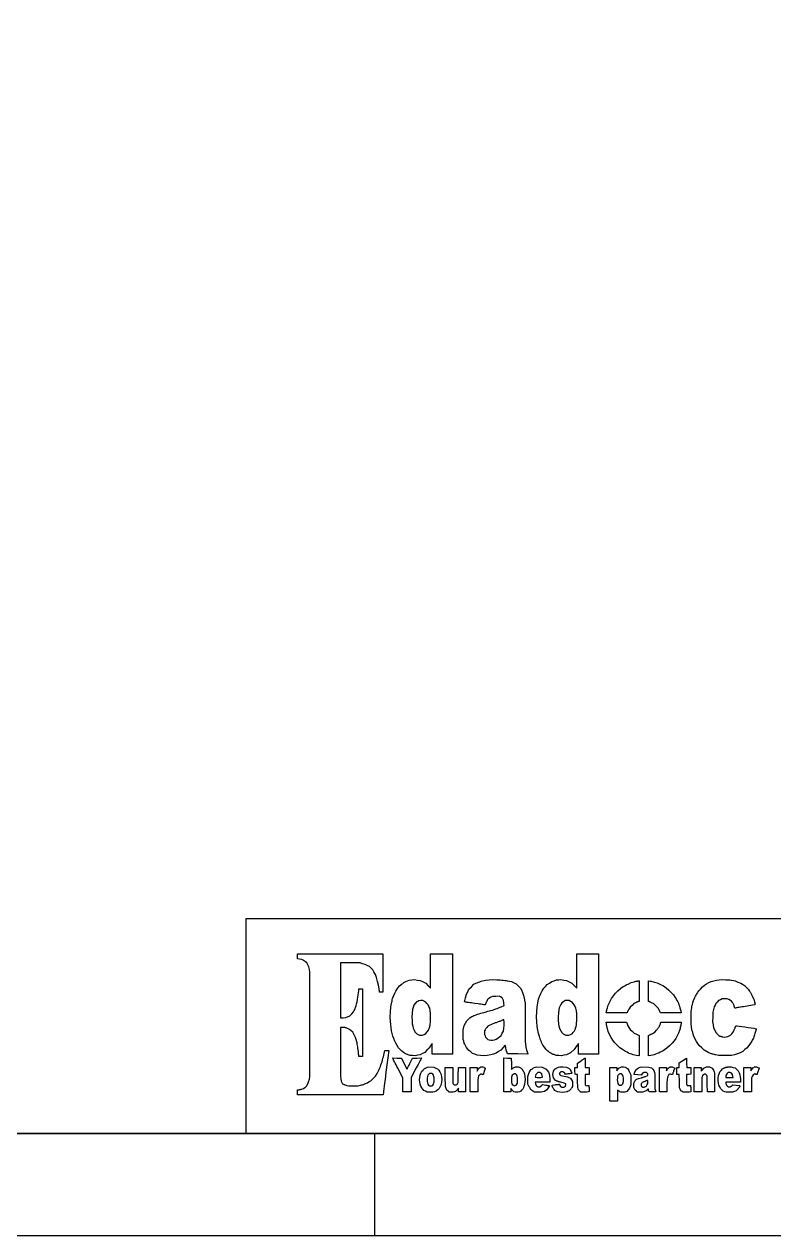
# Model space of a CAD drawing. Extents: x -61 to 349, y -42 to 245.
# Drawn here: x 276.7 to 313.4, y -42.2 to 17.1 of the extents above; entities that cross this region are included whole.
import ezdxf

# ---------------------------------------------------------------- set-up
doc = ezdxf.new("R2010")
doc.units = 0
doc.layers.add('BOARD_GEOMETRY_DIMENSION', color=2, linetype='CONTINUOUS')
doc.layers.add('BOARD_GEOMETRY_SILKSCREEN_B', color=1, linetype='CONTINUOUS')

msp = doc.modelspace()

# ---------------------------------------------------------------- linework, layer by layer
at = {"layer": 'BOARD_GEOMETRY_DIMENSION'}
for points in [[(-61.1124, -42.1894), (-61.1124, 244.810534), (348.887542, 244.810534), (348.887542, -42.1894)], [(290.105846, -28.405582), (294.277796, -28.405582), (294.274748, -29.342842), (294.269414, -30.282388), (294.110156, -30.282388), (294.088058, -30.106366), (294.066722, -29.929582), (294.02024, -29.750512), (294.002714, -29.684218), (293.985188, -29.621734), (293.967662, -29.564584), (293.949374, -29.511244), (293.930324, -29.46019), (293.90975, -29.412946), (293.888414, -29.367988), (293.84117, -29.281882), (293.786306, -29.191204), (293.702486, -29.108146), (293.618666, -29.022802), (293.514272, -28.970986), (293.411402, -28.920694), (293.284148, -28.885642), (293.158418, -28.851352), (292.679882, -28.843732), (292.199822, -28.836874), (292.199822, -31.535116), (292.333172, -31.527496), (292.46576, -31.520638), (292.665404, -31.430722), (292.752272, -31.33852), (292.840664, -31.24708), (292.88105, -31.166308), (292.913816, -31.096966), (292.942772, -31.021528), (292.969442, -30.93847), (292.993826, -30.846268), (293.016686, -30.74416), (293.03726, -30.630622), (293.057072, -30.503368), (293.093648, -30.204664), (293.103554, -30.113224), (293.286434, -30.113224), (293.286434, -33.430972), (293.10203, -33.430972), (293.10203, -33.410398), (293.101268, -33.40354), (293.100506, -33.390586), (293.09822, -33.372298), (293.095934, -33.348676), (293.092886, -33.320482), (293.089838, -33.28924), (293.086028, -33.255712), (293.077646, -33.181798), (293.068502, -33.100264), (293.058596, -33.024064), (293.047928, -32.951674), (293.036498, -32.883094), (293.024306, -32.819086), (293.012114, -32.758126), (292.99916, -32.700976), (292.971728, -32.596582), (292.937438, -32.48914), (292.87343, -32.36341), (292.80866, -32.239204), (292.729412, -32.168338), (292.65245, -32.097472), (292.58006, -32.063944), (292.548056, -32.050228), (292.516814, -32.038036), (292.48481, -32.027368), (292.452044, -32.018986), (292.42004, -32.011366), (292.387274, -32.006032), (292.353746, -32.00146), (292.285166, -31.99765), (292.199822, -31.99765), (292.199822, -33.192466), (292.201346, -34.389568), (292.222682, -34.51225), (292.24478, -34.635694), (292.272212, -34.694368), (292.301168, -34.753804), (292.35908, -34.78276), (292.371272, -34.788094), (292.38575, -34.79419), (292.401752, -34.800286), (292.419278, -34.806382), (292.476428, -34.82467), (292.513766, -34.833814), (292.61054, -34.853626), (292.836092, -34.853626), (293.061644, -34.852102), (293.175944, -34.827718), (293.22776, -34.814764), (293.278814, -34.801048), (293.329106, -34.785046), (293.378636, -34.768282), (293.426642, -34.750756), (293.473124, -34.731706), (293.51732, -34.711894), (293.596568, -34.669984), (293.686484, -34.61512), (293.800784, -34.50082), (293.915084, -34.388044), (293.991284, -34.259266), (294.068246, -34.132012), (294.133016, -33.972754), (294.158924, -33.905698), (294.184832, -33.833308), (294.21074, -33.756346), (294.235886, -33.676336), (294.26027, -33.594802), (294.282368, -33.513268), (294.302942, -33.433258), (294.335708, -33.28162), (294.366188, -33.12541), (294.56126, -33.12541), (294.429434, -34.183066), (294.40505, -34.373566), (294.38219, -34.55416), (294.361616, -34.721038), (294.342566, -34.871914), (294.326564, -35.002978), (294.312848, -35.111944), (294.302942, -35.195002), (294.293798, -35.27044), (294.293798, -35.299396), (290.105846, -35.299396), (290.105846, -35.059366), (290.166806, -35.050222), (290.178998, -35.047936), (290.192714, -35.044888), (290.207954, -35.041078), (290.241482, -35.033458), (290.259008, -35.028886), (290.276534, -35.025076), (290.308538, -35.015932), (290.38931, -34.995358), (290.455604, -34.94659), (290.491418, -34.918396), (290.524946, -34.886392), (290.554664, -34.850578), (290.581334, -34.810192), (290.605718, -34.765996), (290.627816, -34.716466), (290.647628, -34.661602), (290.68268, -34.532824), (290.710112, -34.40557), (290.710112, -29.299408), (290.681156, -29.17063), (290.653724, -29.041852), (290.603432, -28.94203), (290.555426, -28.842208), (290.49599, -28.791916), (290.483798, -28.783534), (290.470844, -28.773628), (290.457128, -28.764484), (290.44265, -28.754578), (290.42741, -28.744672), (290.41217, -28.735528), (290.397692, -28.727146), (290.371784, -28.71343), (290.30549, -28.68295), (290.205668, -28.663138), (290.105846, -28.642564), (290.105846, -28.524454)], [(296.613326, -28.405582), (297.676316, -28.405582), (297.676316, -33.302194), (296.694098, -33.302194), (296.69105, -33.04159), (296.685716, -32.781748), (296.610278, -32.894524), (296.53484, -33.008824), (296.434256, -33.115504), (296.335958, -33.221422), (296.220134, -33.27781), (296.105834, -33.334198), (295.985438, -33.360106), (295.86428, -33.386014), (295.729406, -33.376108), (295.59377, -33.366964), (295.485566, -33.328102), (295.378124, -33.290764), (295.287446, -33.231328), (295.19753, -33.170368), (295.115234, -33.081976), (295.034462, -32.992822), (294.970454, -32.883856), (294.91178, -32.777938), (294.859202, -32.666686), (294.811958, -32.550862), (294.77081, -32.428942), (294.735758, -32.300926), (294.705278, -32.166052), (294.680894, -32.02432), (294.648128, -31.717234), (294.632126, -31.493206), (294.648128, -31.245556), (294.66413, -30.997144), (294.696896, -30.831028), (294.709088, -30.769306), (294.723566, -30.70987), (294.738044, -30.651958), (294.754808, -30.59557), (294.771572, -30.541468), (294.790622, -30.487366), (294.811196, -30.434788), (294.856154, -30.331918), (294.907208, -30.227524), (294.99941, -30.101794), (295.093136, -29.976064), (295.15562, -29.9212), (295.167812, -29.910532), (295.18229, -29.899102), (295.199054, -29.88691), (295.215818, -29.873956), (295.252394, -29.846524), (295.270682, -29.83357), (295.305734, -29.809948), (295.394126, -29.75356), (295.567862, -29.6926), (295.693592, -29.676598), (295.819322, -29.659072), (295.962578, -29.684218), (296.105834, -29.708602), (296.239946, -29.774896), (296.373296, -29.842714), (296.494454, -29.961586), (296.613326, -30.080458), (296.613326, -29.24302)], [(303.765458, -28.405582), (304.828448, -28.405582), (304.828448, -33.302194), (303.845468, -33.302194), (303.84242, -33.044638), (303.837848, -32.785558), (303.734978, -32.931862), (303.631346, -33.078166), (303.451514, -33.242758), (303.353216, -33.28924), (303.254918, -33.334198), (303.135284, -33.360106), (303.016412, -33.386014), (302.8823, -33.376108), (302.74895, -33.366964), (302.649128, -33.332674), (302.608742, -33.318196), (302.56988, -33.302956), (302.533304, -33.286192), (302.498252, -33.267904), (302.464724, -33.248092), (302.431196, -33.225994), (302.39843, -33.20161), (302.331374, -33.145984), (302.24984, -33.07207), (302.176688, -32.972248), (302.105822, -32.870902), (302.041814, -32.733742), (302.029622, -32.707072), (302.016668, -32.677354), (302.002952, -32.64535), (301.97552, -32.578294), (301.963328, -32.544004), (301.951136, -32.511238), (301.930562, -32.451802), (301.882556, -32.305498), (301.848266, -32.132524), (301.816262, -31.960312), (301.798736, -31.721806), (301.782734, -31.481776), (301.80026, -31.237174), (301.816262, -30.991048), (301.855124, -30.805882), (301.893224, -30.620716), (301.943516, -30.482032), (301.995332, -30.343348), (302.073818, -30.216094), (302.151542, -30.08884), (302.235362, -29.996638), (302.316896, -29.905198), (302.4251, -29.832808), (302.534828, -29.760418), (302.6537, -29.721556), (302.774858, -29.68117), (302.879252, -29.671264), (302.984408, -29.660596), (303.120806, -29.684218), (303.257966, -29.708602), (303.391316, -29.774896), (303.525428, -29.842714), (303.645824, -29.96311), (303.765458, -30.084268), (303.765458, -29.244544)], [(299.61713, -29.665168), (299.842682, -29.671264), (299.931074, -29.675074), (300.014132, -29.679646), (300.092618, -29.685742), (300.166532, -29.691838), (300.235112, -29.699458), (300.299882, -29.70784), (300.358556, -29.716984), (300.46295, -29.737558), (300.568106, -29.763466), (300.793658, -29.876242), (301.01921, -30.104842), (301.070264, -30.209236), (301.090076, -30.251908), (301.108364, -30.296866), (301.12589, -30.34411), (301.141892, -30.39364), (301.157894, -30.445456), (301.172372, -30.499558), (301.186088, -30.555946), (301.210472, -30.674818), (301.23638, -30.80893), (301.23638, -32.681926), (301.252382, -32.827468), (301.268384, -32.972248), (301.30877, -33.108646), (301.317152, -33.133792), (301.324772, -33.158938), (301.33163, -33.181798), (301.338488, -33.203896), (301.344584, -33.223708), (301.349918, -33.241234), (301.35449, -33.256474), (301.360586, -33.274762), (301.368206, -33.302194), (300.872144, -33.299146), (300.374558, -33.294574), (300.339506, -33.202372), (300.302168, -33.110932), (300.283118, -32.991298), (300.26483, -32.872426), (300.152054, -32.991298), (300.039278, -33.110932), (299.924978, -33.18637), (299.810678, -33.263332), (299.6819, -33.305242), (299.553122, -33.348676), (299.379386, -33.368488), (299.206412, -33.389062), (299.047154, -33.370012), (298.88942, -33.352486), (298.778168, -33.310576), (298.666916, -33.27019), (298.577, -33.200848), (298.484798, -33.13303), (298.425362, -33.06064), (298.365926, -32.989774), (298.312586, -32.883856), (298.30268, -32.863282), (298.292012, -32.840422), (298.282106, -32.8168), (298.26077, -32.768032), (298.251626, -32.743648), (298.242482, -32.720788), (298.228766, -32.680402), (298.19981, -32.585152), (298.201334, -32.35198), (298.201334, -32.118046), (298.259246, -31.909258), (298.31792, -31.798006), (298.375832, -31.686754), (298.452794, -31.60903), (298.530518, -31.532068), (298.631864, -31.47568), (298.680632, -31.449772), (298.730162, -31.425388), (298.78274, -31.401766), (298.841414, -31.379668), (298.906946, -31.356808), (298.982384, -31.333186), (299.069252, -31.307278), (299.287184, -31.248604), (299.418248, -31.213552), (299.532548, -31.181548), (299.633132, -31.152592), (299.721524, -31.125922), (299.800772, -31.100014), (299.8724, -31.074868), (299.938694, -31.049722), (300.063662, -30.99562), (300.208442, -30.927802), (300.199298, -30.82798), (300.194726, -30.792928), (300.190154, -30.760162), (300.184058, -30.729682), (300.1772, -30.700726), (300.16958, -30.674056), (300.161198, -30.64891), (300.151292, -30.62605), (300.129956, -30.584902), (300.105572, -30.54985), (300.034706, -30.514036), (299.962316, -30.480508), (299.797724, -30.486604), (299.633894, -30.493462), (299.553122, -30.528514), (299.522642, -30.543754), (299.507402, -30.552136), (299.492162, -30.56128), (299.477684, -30.569662), (299.46473, -30.578044), (299.452538, -30.586426), (299.43425, -30.600904), (299.395388, -30.636718), (299.342048, -30.749494), (299.332142, -30.769306), (299.322998, -30.789118), (299.314616, -30.808168), (299.306996, -30.825694), (299.300138, -30.841696), (299.294804, -30.856174), (299.290994, -30.867604), (299.287184, -30.882844), (299.287184, -30.90418), (299.259752, -30.895798), (299.246798, -30.893512), (299.22089, -30.889702), (299.181266, -30.883606), (299.131736, -30.876748), (299.0723, -30.868366), (299.004482, -30.859222), (298.929806, -30.849316), (298.766738, -30.82798), (298.68368, -30.817312), (298.605194, -30.805882), (298.53128, -30.795976), (298.464986, -30.78607), (298.407074, -30.777688), (298.359068, -30.770068), (298.322492, -30.763972), (298.286678, -30.757114), (298.2722, -30.74797), (298.319444, -30.562042), (298.364402, -30.376876), (298.425362, -30.258004), (298.487084, -30.136846), (298.609004, -30.01645), (298.731686, -29.893768), (298.82846, -29.844238), (298.886372, -29.816044), (298.947332, -29.790136), (299.012102, -29.766514), (299.079158, -29.74594), (299.150786, -29.727652), (299.225462, -29.71165), (299.303948, -29.697934), (299.47235, -29.678122)], [(306.596288, -29.76118), (306.651152, -29.747464), (306.676298, -29.74213), (306.700682, -29.736796), (306.722018, -29.732986), (306.740306, -29.729938), (306.766214, -29.726128), (306.809648, -29.726128), (306.809648, -30.726634), (306.782216, -30.735016), (306.775358, -30.737302), (306.765452, -30.741112), (306.754022, -30.745684), (306.740306, -30.75178), (306.724304, -30.758638), (306.70754, -30.766258), (306.690014, -30.773878), (306.653438, -30.791404), (306.553616, -30.83941), (306.461414, -30.92323), (306.369974, -31.00705), (306.318158, -31.087822), (306.308252, -31.1023), (306.299108, -31.119064), (306.289202, -31.135828), (306.280058, -31.153354), (306.270914, -31.170118), (306.262532, -31.186882), (306.255674, -31.202122), (306.244244, -31.227268), (306.22367, -31.28899), (305.200304, -31.28899), (305.21021, -31.23565), (305.212496, -31.22422), (305.215544, -31.209742), (305.220116, -31.191454), (305.22545, -31.17088), (305.231546, -31.14802), (305.237642, -31.123636), (305.2445, -31.09849), (305.258216, -31.047436), (305.297078, -30.910276), (305.376326, -30.74797), (305.454812, -30.583378), (305.55311, -30.4546), (305.649884, -30.325822), (305.772566, -30.211522), (305.892962, -30.098746), (306.004214, -30.02407), (306.026312, -30.010354), (306.05222, -29.994352), (306.081176, -29.977588), (306.110894, -29.960824), (306.174902, -29.925772), (306.206144, -29.909008), (306.26558, -29.87929), (306.414932, -29.808424), (306.568094, -29.768038)], [(307.260752, -29.721556), (307.341524, -29.732986), (307.358288, -29.735272), (307.3781, -29.739082), (307.40096, -29.743654), (307.426106, -29.74975), (307.452776, -29.755846), (307.50764, -29.769562), (307.560218, -29.78404), (307.698902, -29.824426), (307.848254, -29.896816), (307.998368, -29.971492), (308.134004, -30.072838), (308.268878, -30.174184), (308.378606, -30.291532), (308.488334, -30.407356), (308.576726, -30.541468), (308.619398, -30.610048), (308.65826, -30.67939), (308.694836, -30.748732), (308.727602, -30.819598), (308.758082, -30.890464), (308.784752, -30.962854), (308.808374, -31.036006), (308.845712, -31.183834), (308.868572, -31.28899), (308.35727, -31.28899), (307.848254, -31.287466), (307.752242, -31.071058), (307.52669, -30.842458), (307.421534, -30.794452), (307.383434, -30.776164), (307.365146, -30.767782), (307.34762, -30.7594), (307.331618, -30.752542), (307.31714, -30.746446), (307.30571, -30.741112), (307.289708, -30.735016), (307.260752, -30.726634), (307.260752, -30.223714)], [(310.86044, -29.665168), (311.053988, -29.67355), (311.247536, -29.68117), (311.505092, -29.729938), (311.642252, -29.780992), (311.77865, -29.831284), (311.870852, -29.892244), (311.962292, -29.953204), (312.14441, -30.135322), (312.20918, -30.230572), (312.221372, -30.250384), (312.23585, -30.273244), (312.25109, -30.299152), (312.267092, -30.327346), (312.283856, -30.357064), (312.31586, -30.4165), (312.344054, -30.47365), (312.413396, -30.620716), (312.44921, -30.74416), (312.485786, -30.86989), (312.471308, -30.884368), (312.455306, -30.898846), (311.996582, -30.975046), (311.913524, -30.988762), (311.835038, -31.001716), (311.761886, -31.013146), (311.695592, -31.024576), (311.63768, -31.03372), (311.589674, -31.042102), (311.552336, -31.048198), (311.516522, -31.053532), (311.493662, -31.055056), (311.464706, -30.963616), (311.453276, -30.929326), (311.441846, -30.897322), (311.42813, -30.866842), (311.414414, -30.83941), (311.399174, -30.81274), (311.38241, -30.788356), (311.364884, -30.764734), (311.324498, -30.722062), (311.27954, -30.678628), (311.200292, -30.642814), (311.120282, -30.607762), (310.870346, -30.607762), (310.781954, -30.651196), (310.695086, -30.693106), (310.630316, -30.763972), (310.564022, -30.834838), (310.522874, -30.918658), (310.480964, -31.002478), (310.448198, -31.124398), (310.416194, -31.248604), (310.406288, -31.481776), (310.398668, -31.71571), (310.424576, -31.868872), (310.452008, -32.022034), (310.50611, -32.137858), (310.560974, -32.253682), (310.699658, -32.392366), (310.759094, -32.421322), (310.771286, -32.425894), (310.785002, -32.431228), (310.800242, -32.437324), (310.816244, -32.442658), (310.833008, -32.447992), (310.850534, -32.453326), (310.867298, -32.457898), (310.899302, -32.464756), (310.981598, -32.479234), (311.06237, -32.464756), (311.14238, -32.450278), (311.20715, -32.415988), (311.273444, -32.38246), (311.335928, -32.319976), (311.398412, -32.25673), (311.453276, -32.139382), (311.463944, -32.117284), (311.47385, -32.095186), (311.492138, -32.05099), (311.50052, -32.030416), (311.507378, -32.011366), (311.513474, -31.994602), (311.521094, -31.968694), (311.532524, -31.916878), (311.558432, -31.916878), (311.604152, -31.922212), (311.700164, -31.935928), (311.83199, -31.954978), (311.983628, -31.977076), (312.141362, -32.00146), (312.290714, -32.02432), (312.415682, -32.044132), (312.536078, -32.065468), (312.53684, -32.07766), (312.531506, -32.105092), (312.522362, -32.144716), (312.508646, -32.194246), (312.492644, -32.24911), (312.474356, -32.307022), (312.455306, -32.364934), (312.416444, -32.469328), (312.395108, -32.521906), (312.370724, -32.574484), (312.344816, -32.6263), (312.318146, -32.677354), (312.28919, -32.726884), (312.259472, -32.77489), (312.22823, -32.821372), (312.164222, -32.905954), (312.089546, -32.998156), (311.982104, -33.086548), (311.875424, -33.17494), (311.746646, -33.238186), (311.617868, -33.30067), (311.473088, -33.338008), (311.327546, -33.374584), (310.683656, -33.374584), (310.549544, -33.345628), (310.523636, -33.340294), (310.495442, -33.333436), (310.466486, -33.325816), (310.405526, -33.309052), (310.37657, -33.30067), (310.348376, -33.291526), (310.30037, -33.274762), (310.184546, -33.234376), (309.990998, -33.118552), (309.872126, -33.005776), (309.754016, -32.891476), (309.68315, -32.793178), (309.612284, -32.693356), (309.539894, -32.543242), (309.469028, -32.392366), (309.430166, -32.255206), (309.38978, -32.118046), (309.354728, -31.828486), (309.354728, -31.248604), (309.379112, -31.087822), (309.383684, -31.05658), (309.389018, -31.023814), (309.395114, -30.989524), (309.40883, -30.920944), (309.41645, -30.888178), (309.423308, -30.857698), (309.437024, -30.805882), (309.469028, -30.684724), (309.539894, -30.536896), (309.566564, -30.48127), (309.592472, -30.430978), (309.617618, -30.384496), (309.644288, -30.341062), (309.67172, -30.299152), (309.701438, -30.258004), (309.734204, -30.216094), (309.810404, -30.126178), (309.905654, -30.01645), (310.003952, -29.942536), (310.103774, -29.866336), (310.21655, -29.812996), (310.329326, -29.758894), (310.461152, -29.724604), (310.59374, -29.6926), (310.72709, -29.678122)], [(296.233088, -30.693106), (296.136314, -30.693106), (296.041826, -30.69463), (295.981628, -30.726634), (295.920668, -30.757114), (295.85666, -30.83941), (295.79189, -30.920182), (295.759886, -31.024576), (295.729406, -31.127446), (295.709594, -31.309564), (295.692068, -31.490158), (295.701974, -31.659322), (295.712642, -31.828486), (295.735502, -31.938214), (295.758362, -32.045656), (295.800272, -32.131), (295.842182, -32.21482), (295.893236, -32.269684), (295.945052, -32.323024), (296.00906, -32.353504), (296.07383, -32.383984), (296.21861, -32.383984), (296.30243, -32.345122), (296.384726, -32.307022), (296.448734, -32.224726), (296.513504, -32.14243), (296.547032, -32.042608), (296.553128, -32.022796), (296.559986, -32.000698), (296.566082, -31.977838), (296.578274, -31.930594), (296.583608, -31.907734), (296.58818, -31.884874), (296.5958, -31.846012), (296.613326, -31.749238), (296.613326, -31.30804), (296.590466, -31.187644), (296.566844, -31.064962), (296.526458, -30.979618), (296.486072, -30.89275), (296.42816, -30.826456), (296.371772, -30.760162)], [(303.38522, -30.693106), (303.188624, -30.693106), (303.111662, -30.74416), (303.032414, -30.7975), (302.979074, -30.885892), (302.925734, -30.975046), (302.903636, -31.052008), (302.880776, -31.129732), (302.861726, -31.301944), (302.841914, -31.474156), (302.853344, -31.65094), (302.86325, -31.828486), (302.88611, -31.934404), (302.908208, -32.042608), (302.950118, -32.12338), (302.9585, -32.13862), (302.967644, -32.155384), (302.97755, -32.172148), (302.98898, -32.189674), (302.999648, -32.206438), (303.010316, -32.22244), (303.020984, -32.236918), (303.040796, -32.262064), (303.090326, -32.318452), (303.159668, -32.350456), (303.227486, -32.383984), (303.370742, -32.383984), (303.453038, -32.345122), (303.533048, -32.308546), (303.584864, -32.2453), (303.605438, -32.219392), (303.624488, -32.19196), (303.642776, -32.163766), (303.65954, -32.133286), (303.675542, -32.101282), (303.690782, -32.068516), (303.704498, -32.034226), (303.72812, -31.960312), (303.752504, -31.876492), (303.760124, -31.602934), (303.768506, -31.329376), (303.744122, -31.195264), (303.718214, -31.061914), (303.680114, -30.97657), (303.639728, -30.891226), (303.581816, -30.824932), (303.52238, -30.758638), (303.453038, -30.726634)], [(300.206918, -31.909258), (300.202346, -31.762192), (300.197012, -31.617412), (300.101, -31.660846), (300.080426, -31.66999), (300.05528, -31.680658), (300.025562, -31.692088), (299.992796, -31.705042), (299.957744, -31.718758), (299.921168, -31.732474), (299.88383, -31.74619), (299.810678, -31.772098), (299.774864, -31.785052), (299.736764, -31.798768), (299.699426, -31.813246), (299.662088, -31.828486), (299.626274, -31.842964), (299.591984, -31.85668), (299.561504, -31.870396), (299.512736, -31.892494), (299.408342, -31.945834), (299.356526, -32.000698), (299.30471, -32.054038), (299.281088, -32.113474), (299.25518, -32.17291), (299.25518, -32.34055), (299.27423, -32.40532), (299.294042, -32.470852), (299.351954, -32.53105), (299.408342, -32.590486), (299.480732, -32.609536), (299.553122, -32.629348), (299.644562, -32.620966), (299.736764, -32.612584), (299.822108, -32.57296), (299.907452, -32.534098), (299.98289, -32.46628), (300.05909, -32.398462), (300.113954, -32.289496), (300.170342, -32.178244), (300.187868, -32.044132)], [(305.195732, -31.740094), (306.193952, -31.740094), (306.22367, -31.83001), (306.25034, -31.919926), (306.310538, -32.012128), (306.369974, -32.102044), (306.466748, -32.192722), (306.563522, -32.281114), (306.686966, -32.337502), (306.809648, -32.392366), (306.809648, -33.377632), (306.801266, -33.386014), (306.792122, -33.39592), (306.682394, -33.374584), (306.603908, -33.35782), (306.526184, -33.337246), (306.449984, -33.312862), (306.373784, -33.28543), (306.297584, -33.253426), (306.222146, -33.217612), (306.14747, -33.177226), (305.995832, -33.085024), (305.867054, -32.99968), (305.736752, -32.869378), (305.604926, -32.73679), (305.52263, -32.617918), (305.440334, -32.499808), (305.367944, -32.348932), (305.297078, -32.198818), (305.256692, -32.061658), (305.249834, -32.03575), (305.242976, -32.008318), (305.22926, -31.95193), (305.223164, -31.923736), (305.21783, -31.897828), (305.213258, -31.872682), (305.207162, -31.831534)], [(307.875686, -31.740094), (308.87162, -31.740094), (308.87162, -31.762192), (308.869334, -31.786576), (308.864762, -31.820866), (308.857142, -31.862776), (308.847236, -31.91002), (308.835806, -31.960312), (308.822852, -32.012128), (308.809898, -32.06242), (308.783228, -32.152336), (308.741318, -32.27959), (308.6735, -32.406844), (308.607206, -32.535622), (308.515766, -32.658304), (308.425088, -32.7787), (308.297834, -32.899858), (308.17058, -33.020254), (308.054756, -33.097978), (307.986176, -33.14065), (307.916072, -33.181036), (307.843682, -33.218374), (307.769768, -33.252664), (307.69433, -33.283144), (307.61813, -33.310576), (307.541168, -33.33496), (307.386482, -33.371536), (307.260752, -33.39592), (307.260752, -32.389318), (307.337714, -32.360362), (307.352954, -32.354266), (307.369718, -32.346646), (307.387244, -32.338264), (307.406294, -32.32912), (307.425344, -32.319214), (307.443632, -32.308546), (307.46192, -32.29864), (307.493924, -32.27959), (307.574696, -32.227774), (307.656992, -32.140906), (307.687472, -32.107378), (307.714904, -32.07385), (307.740812, -32.03956), (307.763672, -32.00527), (307.785008, -31.97098), (307.803296, -31.935928), (307.82006, -31.899352), (307.848254, -31.823914)], [(295.447466, -34.035238), (295.461944, -34.026856), (295.466516, -34.021522), (295.474898, -34.007806), (295.486328, -33.987232), (295.500044, -33.961324), (295.516808, -33.92932), (295.535858, -33.891982), (295.55567, -33.851596), (295.598342, -33.76168), (295.721024, -33.503362), (295.942004, -33.49879), (296.162222, -33.494218), (296.162222, -33.503362), (296.158412, -33.512506), (296.146982, -33.535366), (296.127932, -33.571942), (296.103548, -33.619948), (296.073068, -33.67786), (296.038016, -33.744916), (295.999154, -33.81883), (295.913048, -33.983422), (295.663112, -34.457386), (295.663112, -35.154616), (295.260014, -35.154616), (295.260014, -34.468816), (295.01084, -33.996376), (294.965882, -33.911032), (294.923972, -33.831022), (294.88511, -33.755584), (294.850058, -33.688528), (294.82034, -33.629092), (294.795194, -33.580324), (294.776906, -33.542986), (294.760904, -33.508696), (294.760904, -33.494218), (294.978074, -33.49879), (295.196006, -33.503362)], [(300.189392, -33.494218), (300.37151, -33.49879), (300.552104, -33.503362), (300.559724, -33.783778), (300.568106, -34.06267), (300.60011, -34.026856), (300.632114, -33.99028), (300.696884, -33.961324), (300.760892, -33.930844), (300.904148, -33.930844), (301.042832, -33.9979), (301.084742, -34.048192), (301.093124, -34.05886), (301.102268, -34.071814), (301.112174, -34.08553), (301.12208, -34.10077), (301.131986, -34.116772), (301.141892, -34.133536), (301.151036, -34.1503), (301.167038, -34.181542), (301.204376, -34.263838), (301.218854, -34.402522), (301.231808, -34.54273), (301.220378, -34.66846), (301.207424, -34.791904), (301.17542, -34.884106), (301.161704, -34.919158), (301.147988, -34.951924), (301.13351, -34.98088), (301.117508, -35.008312), (301.100744, -35.032696), (301.082456, -35.056318), (301.062644, -35.077654), (301.016924, -35.117278), (300.960536, -35.159188), (300.88205, -35.16757), (300.802802, -35.173666), (300.743366, -35.164522), (300.685454, -35.153092), (300.606206, -35.070796), (300.52772, -34.9885), (300.52772, -35.154616), (300.189392, -35.154616), (300.189392, -34.324798)], [(304.00244, -33.606994), (304.032158, -33.587944), (304.05959, -33.570418), (304.085498, -33.554416), (304.107596, -33.5407), (304.125884, -33.52927), (304.141124, -33.520126), (304.156364, -33.513268), (304.167794, -33.511744), (304.167794, -33.962848), (304.361342, -33.962848), (304.361342, -34.301176), (304.167794, -34.301176), (304.167794, -34.81324), (304.192178, -34.83229), (304.216562, -34.853626), (304.28057, -34.84372), (304.34534, -34.8361), (304.35296, -34.869628), (304.354484, -34.87801), (304.356008, -34.88944), (304.357532, -34.903918), (304.359056, -34.91992), (304.359818, -34.93897), (304.361342, -34.958782), (304.362866, -34.980118), (304.36439, -35.024314), (304.368962, -35.143186), (304.312574, -35.159188), (304.256186, -35.173666), (304.108358, -35.16757), (303.96053, -35.162998), (303.850802, -35.056318), (303.83099, -34.996882), (303.81194, -34.937446), (303.802034, -34.619692), (303.79289, -34.3027), (303.734978, -34.298128), (303.676304, -34.292794), (303.671732, -34.126678), (303.66716, -33.962848), (303.797462, -33.962848), (303.797462, -33.741868), (303.971198, -33.627568)], [(309.120794, -33.513268), (309.129176, -33.734248), (309.137558, -33.954466), (309.238904, -33.9598), (309.34025, -33.964372), (309.335678, -34.128964), (309.330344, -34.292794), (309.230522, -34.298128), (309.129176, -34.3027), (309.132224, -34.7599), (309.155084, -34.840672), (309.23738, -34.839148), (309.318914, -34.8361), (309.32882, -34.910014), (309.330344, -34.92373), (309.331868, -34.939732), (309.333392, -34.957258), (309.334916, -34.975546), (309.33644, -34.994596), (309.337202, -35.013646), (309.337964, -35.031934), (309.338726, -35.066224), (309.338726, -35.150044), (309.27929, -35.161474), (309.265574, -35.162998), (309.249572, -35.164522), (309.230522, -35.166046), (309.209186, -35.166808), (309.186326, -35.168332), (309.137558, -35.169856), (309.08879, -35.170618), (308.960012, -35.170618), (308.906672, -35.138614), (308.854094, -35.105086), (308.81828, -35.028886), (308.783228, -34.953448), (308.777894, -34.62655), (308.773322, -34.301176), (308.646068, -34.301176), (308.646068, -33.962848), (308.774846, -33.962848), (308.774846, -33.737296), (308.948582, -33.62452)], [(296.524934, -33.930844), (296.776394, -33.943036), (296.863262, -33.987232), (296.951654, -34.029142), (297.008042, -34.097722), (297.06443, -34.167064), (297.09491, -34.23793), (297.126914, -34.31032), (297.146726, -34.429954), (297.164252, -34.547302), (297.146726, -34.669984), (297.1292, -34.791904), (297.080432, -34.892488), (297.030902, -34.99231), (296.95775, -35.056318), (296.883836, -35.121088), (296.80535, -35.146996), (296.724578, -35.173666), (296.58437, -35.16757), (296.444162, -35.162998), (296.365676, -35.122612), (296.286428, -35.082226), (296.231564, -35.017456), (296.1767, -34.954972), (296.136314, -34.869628), (296.09669, -34.784284), (296.083736, -34.671508), (296.069258, -34.558732), (296.083736, -34.444432), (296.098214, -34.328608), (296.137838, -34.23793), (296.179748, -34.148014), (296.239946, -34.087054), (296.261282, -34.065718), (296.281856, -34.046668), (296.303192, -34.029142), (296.32529, -34.013902), (296.34815, -33.999424), (296.373296, -33.98647), (296.399966, -33.974278), (296.460164, -33.951418)], [(296.672762, -34.252408), (296.555414, -34.252408), (296.513504, -34.295842), (296.471594, -34.341562), (296.454068, -34.40557), (296.436542, -34.47034), (296.436542, -34.647124), (296.454068, -34.711894), (296.471594, -34.775902), (296.513504, -34.819336), (296.555414, -34.865056), (296.671238, -34.865056), (296.714672, -34.819336), (296.758106, -34.772854), (296.774108, -34.71799), (296.790872, -34.663126), (296.790872, -34.454338), (296.774108, -34.395664), (296.758106, -34.336228), (296.716196, -34.294318)], [(297.318938, -33.962848), (297.690794, -33.962848), (297.696128, -34.35604), (297.7007, -34.74847), (297.73118, -34.78276), (297.76166, -34.816288), (297.86834, -34.816288), (297.892724, -34.79038), (297.90263, -34.780474), (297.908726, -34.773616), (297.919394, -34.7599), (297.92549, -34.75228), (297.930062, -34.74466), (297.939206, -34.730944), (297.958256, -34.695892), (297.96359, -34.328608), (297.969686, -33.962848), (298.320968, -33.962848), (298.320968, -35.154616), (297.98264, -35.154616), (297.98264, -34.974022), (297.91025, -35.054794), (297.836336, -35.13709), (297.779948, -35.154616), (297.721274, -35.173666), (297.518582, -35.161474), (297.462194, -35.117278), (297.404282, -35.073844), (297.368468, -34.982404), (297.331892, -34.888678), (297.325034, -34.425382)], [(299.070014, -33.930844), (299.15993, -33.930844), (299.21327, -33.952942), (299.233082, -33.962086), (299.242226, -33.966658), (299.250608, -33.97123), (299.258228, -33.975802), (299.264324, -33.979612), (299.269658, -33.983422), (299.275754, -33.99028), (299.28566, -34.006282), (299.233844, -34.162492), (299.184314, -34.317178), (299.158406, -34.308796), (299.153834, -34.30651), (299.147738, -34.304224), (299.14088, -34.301938), (299.132498, -34.299652), (299.124878, -34.297366), (299.116496, -34.29508), (299.107352, -34.293556), (299.090588, -34.289746), (299.047154, -34.281364), (299.000672, -34.328608), (298.95419, -34.37509), (298.934378, -34.45891), (298.916852, -34.544254), (298.916852, -35.154616), (298.54652, -35.154616), (298.54652, -33.962848), (298.884848, -33.962848), (298.884848, -34.054288), (298.886372, -34.148014), (298.926758, -34.07029), (298.966382, -33.993328), (299.018198, -33.962848)], [(300.747938, -34.26841), (300.722792, -34.26841), (300.716696, -34.269172), (300.7106, -34.270696), (300.702218, -34.272982), (300.693836, -34.27603), (300.684692, -34.27984), (300.675548, -34.284412), (300.665642, -34.288984), (300.646592, -34.299652), (300.597062, -34.330132), (300.57725, -34.383472), (300.559724, -34.434526), (300.559724, -34.695892), (300.590204, -34.75228), (300.61916, -34.808668), (300.662594, -34.829242), (300.706028, -34.850578), (300.747938, -34.837624), (300.792134, -34.823146), (300.824138, -34.779712), (300.856142, -34.735516), (300.863, -34.59226), (300.869096, -34.449004), (300.850046, -34.391092), (300.831758, -34.33318), (300.789848, -34.301176)], [(301.791878, -33.930844), (302.075342, -33.943036), (302.167544, -33.988756), (302.25746, -34.035238), (302.31842, -34.11601), (302.380142, -34.19602), (302.40605, -34.276792), (302.431196, -34.357564), (302.439578, -34.513774), (302.449484, -34.671508), (301.722536, -34.671508), (301.737014, -34.737802), (301.740062, -34.749994), (301.743872, -34.762186), (301.747682, -34.77514), (301.752254, -34.788094), (301.756826, -34.800286), (301.76216, -34.811716), (301.766732, -34.822384), (301.775876, -34.839148), (301.80026, -34.875724), (301.84217, -34.894012), (301.84979, -34.89706), (301.858934, -34.90087), (301.868078, -34.903918), (301.877222, -34.906204), (301.887128, -34.90849), (301.896272, -34.910776), (301.905416, -34.9123), (301.920656, -34.913062), (301.961042, -34.913062), (302.024288, -34.856674), (302.085248, -34.800286), (302.247554, -34.821622), (302.277272, -34.825432), (302.305466, -34.830004), (302.331374, -34.833814), (302.354996, -34.837624), (302.376332, -34.841434), (302.393096, -34.844482), (302.406812, -34.84753), (302.420528, -34.852102), (302.428148, -34.859722), (302.365664, -34.95802), (302.300894, -35.056318), (302.178974, -35.13709), (302.102774, -35.15614), (302.025812, -35.173666), (301.86122, -35.16757), (301.695104, -35.162998), (301.547276, -35.07613), (301.503842, -35.017456), (301.49546, -35.006026), (301.485554, -34.99231), (301.475648, -34.97707), (301.465742, -34.959544), (301.444406, -34.922968), (301.4345, -34.903918), (301.416974, -34.868104), (301.37354, -34.775902), (301.368206, -34.590736), (301.36211, -34.40557), (301.397162, -34.3027), (301.431452, -34.19983), (301.477934, -34.132012), (301.522892, -34.065718), (301.587662, -34.02076), (301.65167, -33.975802), (301.722536, -33.952942)], [(301.959518, -34.204402), (301.851314, -34.204402), (301.801784, -34.252408), (301.753778, -34.301176), (301.740824, -34.370518), (301.726346, -34.437574), (301.820834, -34.442908), (301.839122, -34.44367), (301.858934, -34.444432), (301.88027, -34.445194), (301.944278, -34.445194), (301.96409, -34.444432), (301.999904, -34.442908), (302.085248, -34.437574), (302.066198, -34.357564), (302.044862, -34.278316), (302.001428, -34.24174)], [(302.93564, -33.930844), (303.096422, -33.935416), (303.257966, -33.941512), (303.325784, -33.975802), (303.39284, -34.010854), (303.431702, -34.06267), (303.445418, -34.08172), (303.459896, -34.10458), (303.487328, -34.156396), (303.49952, -34.182304), (303.509426, -34.205164), (303.517046, -34.224976), (303.520094, -34.246312), (303.509426, -34.24936), (303.48428, -34.253932), (303.449228, -34.259266), (303.406556, -34.265362), (303.315116, -34.27603), (303.273968, -34.280602), (303.216056, -34.285174), (303.169574, -34.285174), (303.169574, -34.23793), (303.127664, -34.205926), (303.08423, -34.172398), (302.976026, -34.172398), (302.944022, -34.204402), (302.911256, -34.236406), (302.911256, -34.301176), (302.948594, -34.324798), (302.985932, -34.349182), (303.14519, -34.379662), (303.304448, -34.412428), (303.378362, -34.450528), (303.451514, -34.487866), (303.49952, -34.567114), (303.547526, -34.644076), (303.547526, -34.888678), (303.517046, -34.945066), (303.50333, -34.970212), (303.487328, -34.994596), (303.469802, -35.017456), (303.451514, -35.039554), (303.431702, -35.059366), (303.411128, -35.078416), (303.38903, -35.09518), (303.34331, -35.124136), (303.285398, -35.154616), (303.172622, -35.172142), (303.059846, -35.191954), (302.93564, -35.172142), (302.812958, -35.154616), (302.68799, -35.090608), (302.647604, -35.037268), (302.633126, -35.016694), (302.618648, -34.994596), (302.604932, -34.970212), (302.591978, -34.945828), (302.580548, -34.921444), (302.570642, -34.897822), (302.563784, -34.876486), (302.556926, -34.84372), (302.556926, -34.821622), (302.708564, -34.803334), (302.735996, -34.800286), (302.763428, -34.796476), (302.788574, -34.793428), (302.812958, -34.791142), (302.834294, -34.788856), (302.852582, -34.78657), (302.867822, -34.785046), (302.88611, -34.784284), (302.909732, -34.784284), (302.93564, -34.839148), (302.961548, -34.892488), (303.001934, -34.911538), (303.01946, -34.918396), (303.036986, -34.922968), (303.055274, -34.926778), (303.073562, -34.928302), (303.091088, -34.928302), (303.108614, -34.926778), (303.12614, -34.922968), (303.158144, -34.911538), (303.172622, -34.903156), (303.184052, -34.894774), (303.193958, -34.886392), (303.20234, -34.877248), (303.208436, -34.867342), (303.212246, -34.856674), (303.215294, -34.84372), (303.21758, -34.81324), (303.21758, -34.768282), (303.182528, -34.745422), (303.14519, -34.721038), (302.97755, -34.67989), (302.94707, -34.671508), (302.91659, -34.663888), (302.886872, -34.655506), (302.85944, -34.647124), (302.833532, -34.639504), (302.810672, -34.631884), (302.79086, -34.625026), (302.764952, -34.61512), (302.721518, -34.590736), (302.671226, -34.5313), (302.62322, -34.471864), (302.60417, -34.38652), (302.584358, -34.299652), (302.602646, -34.21888), (302.621696, -34.136584), (302.6537, -34.090102), (302.660558, -34.08172), (302.66894, -34.072576), (302.678084, -34.06267), (302.707802, -34.032952), (302.71847, -34.023808), (302.73752, -34.007806), (302.789336, -33.972754), (302.861726, -33.951418)], [(305.947826, -33.928558), (306.041552, -33.935416), (306.134516, -33.943036), (306.187856, -33.980374), (306.241196, -34.016188), (306.283868, -34.080196), (306.29225, -34.093912), (306.301394, -34.109152), (306.310538, -34.126678), (306.320444, -34.145728), (306.329588, -34.164778), (306.338732, -34.18459), (306.355496, -34.223452), (306.39893, -34.324798), (306.39893, -34.808668), (306.369974, -34.892488), (306.341018, -34.974022), (306.2732, -35.051746), (306.206906, -35.127184), (306.154328, -35.14852), (306.102512, -35.170618), (305.921918, -35.170618), (305.870864, -35.14471), (305.860958, -35.140138), (305.85029, -35.134042), (305.828954, -35.120326), (305.818286, -35.112706), (305.80838, -35.105848), (305.799236, -35.098228), (305.783234, -35.085274), (305.746658, -35.05327), (305.746658, -35.60572), (305.376326, -35.60572), (305.376326, -33.962848), (305.714654, -33.962848), (305.714654, -34.130488), (305.810666, -33.9979), (305.880008, -33.962848)], [(305.94173, -34.26841), (305.86553, -34.26841), (305.830478, -34.294318), (305.816762, -34.304986), (305.809904, -34.311082), (305.803046, -34.318702), (305.79695, -34.32556), (305.790092, -34.33318), (305.784758, -34.340038), (305.775614, -34.354516), (305.756564, -34.389568), (305.745134, -34.476436), (305.73218, -34.56178), (305.746658, -34.652458), (305.76266, -34.74085), (305.806094, -34.787332), (305.849528, -34.83229), (305.950874, -34.83229), (305.985164, -34.795714), (306.020216, -34.756852), (306.05222, -34.647124), (306.05222, -34.47034), (306.034694, -34.407094), (306.017168, -34.34461), (305.97983, -34.307272)], [(306.946808, -33.930844), (307.285136, -33.943036), (307.349144, -33.962848), (307.413914, -33.981898), (307.471826, -34.04362), (307.529738, -34.103056), (307.555646, -34.19983), (307.583078, -34.294318), (307.583078, -35.005264), (307.605176, -35.079178), (307.628036, -35.154616), (307.29428, -35.154616), (307.276754, -35.124136), (307.274468, -35.11804), (307.27142, -35.111182), (307.264562, -35.088322), (307.263038, -35.07994), (307.261514, -35.073082), (307.260752, -35.059366), (307.260752, -35.025838), (307.247798, -35.025838), (307.24475, -35.0266), (307.240178, -35.028124), (307.235606, -35.031172), (307.230272, -35.034982), (307.224176, -35.039554), (307.217318, -35.044888), (307.197506, -35.0647), (307.16093, -35.1028), (307.078634, -35.138614), (306.997862, -35.173666), (306.866036, -35.16757), (306.73421, -35.162998), (306.676298, -35.117278), (306.6161, -35.07232), (306.582572, -35.005264), (306.546758, -34.937446), (306.549044, -34.830766), (306.549044, -34.724848), (306.575714, -34.669984), (306.595526, -34.63417), (306.6161, -34.60369), (306.638198, -34.577782), (306.664868, -34.555684), (306.696872, -34.535872), (306.736496, -34.517584), (306.785264, -34.499296), (306.917852, -34.460434), (306.948332, -34.452052), (306.980336, -34.44367), (307.011578, -34.434526), (307.042058, -34.425382), (307.071014, -34.417), (307.097684, -34.408618), (307.120544, -34.400998), (307.155596, -34.388044), (307.228748, -34.360612), (307.228748, -34.26841), (307.195982, -34.236406), (307.163978, -34.204402), (307.098446, -34.204402), (307.087016, -34.205164), (307.075586, -34.206688), (307.063394, -34.208212), (307.051964, -34.209736), (307.040534, -34.212022), (307.029866, -34.214308), (307.010816, -34.220404), (306.97043, -34.236406), (306.906422, -34.343086), (306.738782, -34.320226), (306.572666, -34.295842), (306.587144, -34.23031), (306.590192, -34.218118), (306.594002, -34.204402), (306.603146, -34.17697), (306.60848, -34.163254), (306.613814, -34.1503), (306.619148, -34.138108), (306.629054, -34.117534), (306.656486, -34.07029), (306.715922, -34.022284), (306.77612, -33.974278), (306.861464, -33.952942)], [(308.306216, -33.943798), (308.313836, -33.941512), (308.322218, -33.939226), (308.331362, -33.93694), (308.340506, -33.935416), (308.350412, -33.933892), (308.359556, -33.93313), (308.377082, -33.932368), (308.42204, -33.930844), (308.484524, -33.962848), (308.54777, -33.994852), (308.492906, -34.148014), (308.483, -34.176208), (308.473094, -34.202116), (308.464712, -34.227262), (308.457092, -34.24936), (308.450234, -34.26841), (308.444138, -34.285174), (308.440328, -34.297366), (308.436518, -34.308796), (308.435756, -34.309558), (308.43347, -34.31032), (308.42966, -34.309558), (308.425088, -34.308796), (308.418992, -34.307272), (308.412134, -34.305748), (308.404514, -34.303462), (308.388512, -34.298128), (308.339744, -34.281364), (308.299358, -34.29127), (308.259734, -34.301176), (308.226968, -34.366708), (308.19344, -34.431478), (308.178962, -34.563304), (308.16296, -34.695892), (308.16296, -35.154616), (307.80863, -35.154616), (307.80863, -33.962848), (308.146958, -33.962848), (308.146958, -34.046668), (308.148482, -34.132012), (308.173628, -34.083244), (308.18582, -34.06267), (308.198012, -34.042858), (308.211728, -34.023808), (308.226206, -34.00552), (308.241446, -33.989518), (308.256686, -33.97504), (308.271164, -33.962848), (308.299358, -33.946846)], [(310.38038, -33.991804), (310.417718, -34.04362), (310.453532, -34.09315), (310.47563, -34.167064), (310.49849, -34.24174), (310.49849, -35.154616), (310.145684, -35.154616), (310.141112, -34.758376), (310.135778, -34.362136), (310.089296, -34.32175), (310.042814, -34.282888), (310.000904, -34.292794), (309.992522, -34.29508), (309.98414, -34.29889), (309.975758, -34.301938), (309.967376, -34.305748), (309.950612, -34.314892), (309.942992, -34.319464), (309.931562, -34.328608), (309.902606, -34.354516), (309.886604, -34.412428), (309.86984, -34.47034), (309.86984, -35.154616), (309.499508, -35.154616), (309.499508, -33.962848), (309.837836, -33.962848), (309.837836, -34.148014), (309.905654, -34.068766), (309.973472, -33.99028), (310.03748, -33.961324), (310.103774, -33.930844), (310.248554, -33.930844), (310.314848, -33.961324)], [(311.080658, -33.943036), (311.093612, -33.94075), (311.10809, -33.939226), (311.124092, -33.937702), (311.141618, -33.936178), (311.159906, -33.934654), (311.177432, -33.933892), (311.213246, -33.932368), (311.31002, -33.930844), (311.403746, -33.95599), (311.498996, -33.983422), (311.65292, -34.122106), (311.69483, -34.217356), (311.739026, -34.312606), (311.755028, -34.423096), (311.757314, -34.444432), (311.760362, -34.46653), (311.764934, -34.510726), (311.766458, -34.532824), (311.768744, -34.552636), (311.769506, -34.571686), (311.77103, -34.602166), (311.77103, -34.671508), (311.046368, -34.671508), (311.046368, -34.69513), (311.04713, -34.701988), (311.048654, -34.709608), (311.050178, -34.718752), (311.052464, -34.727896), (311.053988, -34.738564), (311.057036, -34.749232), (311.06237, -34.77133), (311.079896, -34.830766), (311.127902, -34.871152), (311.178194, -34.913062), (311.217056, -34.913062), (311.234582, -34.9123), (311.251346, -34.909252), (311.268872, -34.90468), (311.284874, -34.897822), (311.300876, -34.88944), (311.316878, -34.879534), (311.332118, -34.868104), (311.360312, -34.839148), (311.392316, -34.80181), (311.553098, -34.819336), (311.714642, -34.837624), (311.72912, -34.850578), (311.743598, -34.86277), (311.704736, -34.924492), (311.697116, -34.936684), (311.687972, -34.949638), (311.678066, -34.963354), (311.667398, -34.977832), (311.655968, -34.99231), (311.6453, -35.006788), (311.63387, -35.020504), (311.613296, -35.044888), (311.558432, -35.105086), (311.471564, -35.138614), (311.38241, -35.170618), (311.068466, -35.170618), (310.996076, -35.146996), (310.922162, -35.121088), (310.789574, -34.985452), (310.751474, -34.90468), (310.711088, -34.82467), (310.689752, -34.723324), (310.670702, -34.621216), (310.680608, -34.48939), (310.688228, -34.357564), (310.722518, -34.266886), (310.75757, -34.175446), (310.823864, -34.101532), (310.887872, -34.025332), (310.95569, -33.991804), (310.967882, -33.984946), (310.995314, -33.972754), (311.009792, -33.966658), (311.023508, -33.960562), (311.037224, -33.95599), (311.049416, -33.951418), (311.06999, -33.945322)], [(311.284874, -34.21888), (311.276492, -34.215832), (311.26811, -34.213546), (311.258966, -34.210498), (311.249822, -34.208212), (311.240678, -34.206688), (311.232296, -34.205164), (311.217056, -34.204402), (311.179718, -34.204402), (311.13476, -34.239454), (311.091326, -34.273744), (311.068466, -34.327084), (311.064656, -34.33699), (311.060846, -34.347658), (311.057036, -34.359088), (311.05094, -34.380424), (311.048654, -34.39033), (311.04713, -34.399474), (311.046368, -34.413952), (311.046368, -34.445956), (311.403746, -34.445956), (311.392316, -34.384996), (311.39003, -34.373566), (311.386982, -34.361374), (311.383172, -34.349182), (311.379362, -34.336228), (311.370218, -34.311844), (311.364884, -34.300414), (311.354978, -34.281364), (311.331356, -34.239454), (311.292494, -34.221928)], [(312.455306, -33.932368), (312.49874, -33.930844), (312.543698, -33.930844), (312.608468, -33.95599), (312.673238, -33.981898), (312.673238, -34.003234), (312.669428, -34.01695), (312.661046, -34.046668), (312.648092, -34.086292), (312.632852, -34.132012), (312.61685, -34.18078), (312.600086, -34.227262), (312.585608, -34.267648), (312.568082, -34.312606), (312.564272, -34.312606), (312.560462, -34.311844), (312.555128, -34.311082), (312.549032, -34.308796), (312.542174, -34.30651), (312.533792, -34.304224), (312.517028, -34.298128), (312.465212, -34.278316), (312.423302, -34.298128), (312.381392, -34.317178), (312.345578, -34.39414), (312.31205, -34.47034), (312.305954, -34.811716), (312.299096, -35.154616), (311.931812, -35.154616), (311.931812, -33.962848), (312.268616, -33.962848), (312.273188, -34.046668), (312.278522, -34.132012), (312.32348, -34.055812), (312.368438, -33.97885), (312.411872, -33.95599)], [(307.228748, -34.590736), (307.217318, -34.59226), (307.212746, -34.593022), (307.204364, -34.595308), (307.193696, -34.599118), (307.17998, -34.604452), (307.163978, -34.609786), (307.14569, -34.616644), (307.125878, -34.624264), (307.083206, -34.641028), (306.96281, -34.689034), (306.935378, -34.721038), (306.906422, -34.755328), (306.906422, -34.850578), (306.946808, -34.888678), (306.984908, -34.929064), (307.062632, -34.929064), (307.117496, -34.892488), (307.17236, -34.856674), (307.199792, -34.800286), (307.228748, -34.743898)]]:
    msp.add_lwpolyline(points, close=True, dxfattribs=at)
for points in [[(343.887552, -26.68905), (287.57753, -26.68905), (287.57753, -37.189156)], [(-56.11241, -37.189156), (343.887552, -37.189156)], [(293.887652, -42.1894), (293.887652, -37.189156)]]:
    msp.add_lwpolyline(points, dxfattribs=at)
at = {"layer": 'BOARD_GEOMETRY_SILKSCREEN_B'}
msp.add_lwpolyline([(-61.1124, -42.1894), (-61.1124, 244.810534), (348.887542, 244.810534), (348.887542, -42.1894)], close=True, dxfattribs=at)
for points in [[(343.887552, -37.189156), (-56.11241, -37.189156)], [(293.887652, -42.1894), (293.887652, -37.189156)]]:
    msp.add_lwpolyline(points, dxfattribs=at)

doc.saveas('drawing.dxf')
